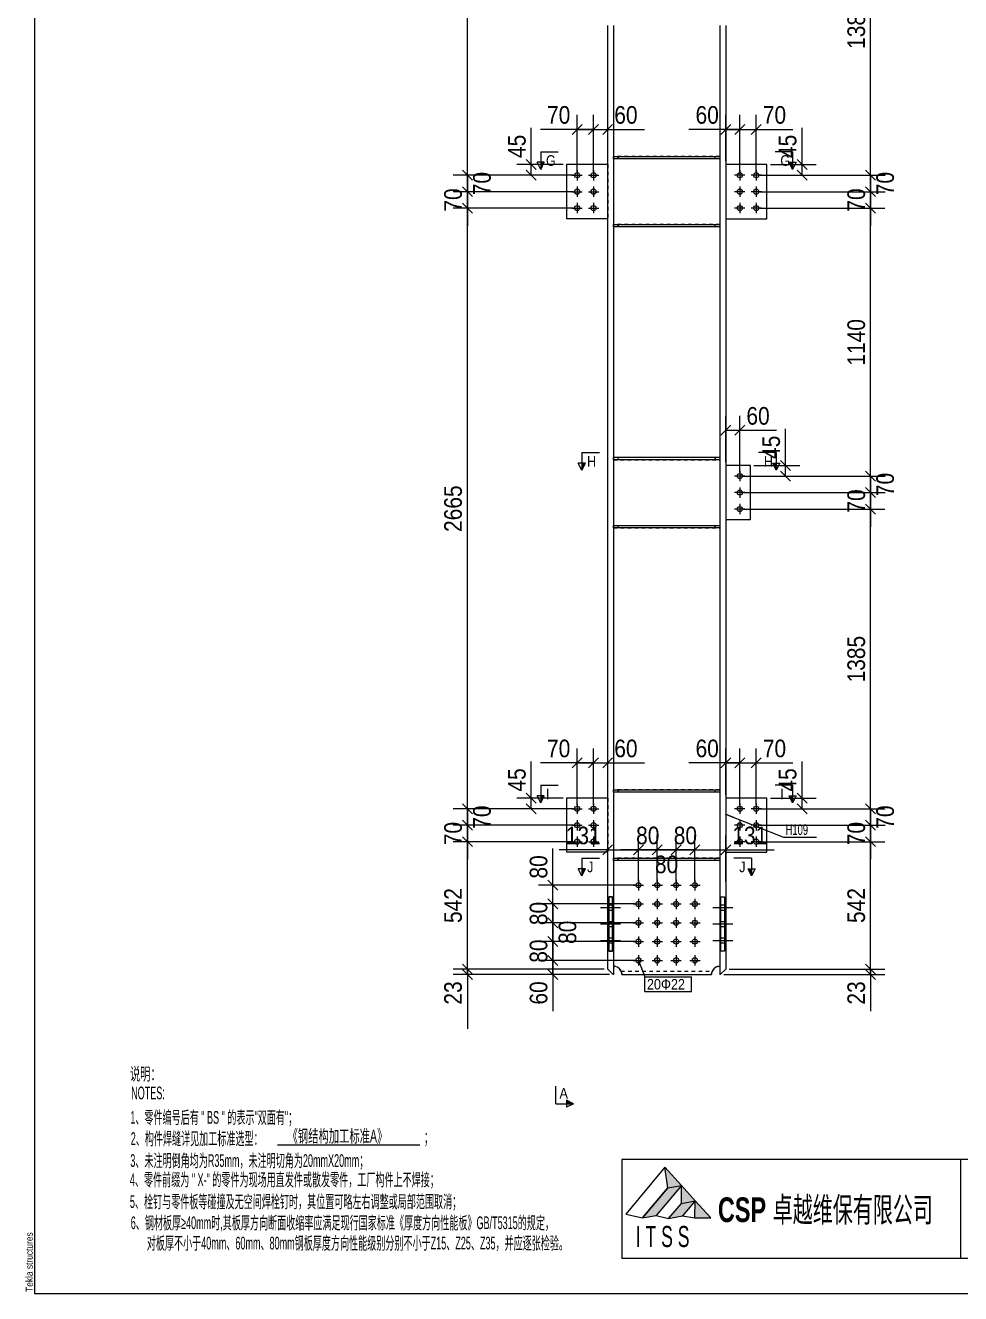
# Model space of a CAD drawing. Header units: inches. Extents: x 0 to 632, y -2591 to 0.
# Drawn here: x -0.1 to 265.1, y -1271 to -911.4 of the extents above; entities that cross this region are included whole.
import ezdxf

# ---------------------------------------------------------------- set-up
doc = ezdxf.new("R2010")
doc.units = ezdxf.units.IN
doc.header["$MEASUREMENT"] = 0
doc.linetypes.add('XKITLINE00', pattern=[0])
doc.linetypes.add('XKITLINE01', pattern=[4, 1, -1, 1, -1])
for name, color, linetype, lineweight in [('Bolt', 7, 'Continuous', 0), ('BoltMark', 3, 'Continuous', 0), ('DrawingSheet', 5, 'Continuous', 0), ('OtherObjectType', 1, 'Continuous', 0), ('Part', 2, 'Continuous', 0), ('PartMark', 3, 'Continuous', 0), ('Section', 6, 'Continuous', 0), ('Z-DIMENSIONS', 1, 'Continuous', 0)]:
    doc.layers.add(name, color=color, linetype=linetype, lineweight=lineweight)
doc.styles.add('Arial', font='arial.ttf')
doc.styles.add('Arial Black', font='ariblk.ttf')
doc.styles.add('Arial Black Bold', font='ARIAL.TTF')
doc.styles.add('Arial Narrow', font='ARIAL.TTF')
doc.styles.add('romsim', font='ARIAL.TTF')
doc.styles.add('宋体', font='ARIAL.TTF')

# ---------------------------------------------------------------- blocks, each defined once
blk = doc.blocks.new('A详图~262 (GZ2-1)')
at = {"layer": 'OtherObjectType'}
for color, points in [(3, [(183.8, 41), (188.5, 35.7), (184.6, 35.1)]), (2, [(181.3, 27.2), (177.4, 26.5), (184.6, 35), (188.5, 35.7)]), (3, [(188.5, 35.7), (192.4, 31.3), (188.5, 30.7)]), (2, [(188.8, 27.1), (184.8, 26.3), (188.5, 30.6), (192.4, 31.3)]), (3, [(192.4, 31.3), (196.8, 26.5), (192.3, 26.5)])]:
    blk.add_hatch(color=color, dxfattribs=at).paths.add_polyline_path(points, flags=17)
at = {"layer": 'Section'}
for points in [[(149.55, 325.81), (148.55, 323.81), (148.55, 325.81)], [(220.01, 325.81), (220.01, 323.81), (219.01, 325.81)], [(161.21, 240.48), (160.21, 238.48), (160.21, 240.48)], [(215.35, 240.48), (215.35, 238.48), (214.35, 240.48)], [(149.55, 146.16), (148.55, 144.16), (148.55, 146.16)], [(220.01, 146.16), (220.01, 144.16), (219.01, 146.16)], [(161.21, 125.5), (160.21, 123.5), (160.21, 125.5)], [(208.35, 125.5), (208.35, 123.5), (207.35, 125.5)], [(155.88, 59.83), (157.88, 58.83), (155.88, 58.83)]]:
    blk.add_hatch(color=6, dxfattribs=at).paths.add_polyline_path(points, flags=17)
at = {"layer": 'Bolt', "color": 2, "linetype": 'XKITLINE00', "lineweight": 0}
for p, q in [((157.41, 322.15), (160.35, 322.15)), ((158.88, 323.61), (158.88, 320.68)), ((162.08, 322.15), (165.01, 322.15)), ((163.55, 323.61), (163.55, 320.68)), ((206.48, 322.15), (203.55, 322.15)), ((205.01, 323.61), (205.01, 320.68)), ((211.15, 322.15), (208.21, 322.15)), ((209.68, 323.61), (209.68, 320.68)), ((157.41, 317.48), (160.35, 317.48)), ((158.88, 318.95), (158.88, 316.01)), ((162.08, 317.48), (165.01, 317.48)), ((163.55, 318.95), (163.55, 316.01)), ((206.48, 317.48), (203.55, 317.48)), ((205.01, 318.95), (205.01, 316.01)), ((211.15, 317.48), (208.21, 317.48)), ((209.68, 318.95), (209.68, 316.01)), ((158.88, 314.28), (158.88, 311.35)), ((163.55, 314.28), (163.55, 311.35)), ((205.01, 314.28), (205.01, 311.35)), ((209.68, 314.28), (209.68, 311.35)), ((157.41, 312.81), (160.35, 312.81)), ((162.08, 312.81), (165.01, 312.81)), ((206.48, 312.81), (203.55, 312.81)), ((211.15, 312.81), (208.21, 312.81)), ((205.01, 238.28), (205.01, 235.35)), ((206.48, 236.81), (203.55, 236.81)), ((206.48, 232.15), (203.55, 232.15)), ((205.01, 233.61), (205.01, 230.68)), ((206.48, 227.48), (203.55, 227.48)), ((205.01, 228.95), (205.01, 226.01)), ((158.88, 143.96), (158.88, 141.03)), ((163.55, 143.96), (163.55, 141.03)), ((205.01, 143.96), (205.01, 141.03)), ((209.68, 143.96), (209.68, 141.03)), ((157.41, 142.5), (160.35, 142.5)), ((162.08, 142.5), (165.01, 142.5)), ((206.48, 142.5), (203.55, 142.5)), ((211.15, 142.5), (208.21, 142.5)), ((157.41, 137.83), (160.35, 137.83)), ((158.88, 139.3), (158.88, 136.36)), ((162.08, 137.83), (165.01, 137.83)), ((163.55, 139.3), (163.55, 136.36)), ((206.48, 137.83), (203.55, 137.83)), ((205.01, 139.3), (205.01, 136.36)), ((211.15, 137.83), (208.21, 137.83)), ((209.68, 139.3), (209.68, 136.36)), ((157.41, 133.16), (160.35, 133.16)), ((158.88, 134.63), (158.88, 131.7)), ((162.08, 133.16), (165.01, 133.16)), ((163.55, 134.63), (163.55, 131.7)), ((206.48, 133.16), (203.55, 133.16)), ((205.01, 134.63), (205.01, 131.7)), ((211.15, 133.16), (208.21, 133.16)), ((209.68, 134.63), (209.68, 131.7)), ((176.28, 122.3), (176.28, 119.36)), ((181.61, 122.3), (181.61, 119.36)), ((186.95, 122.3), (186.95, 119.36)), ((192.28, 122.3), (192.28, 119.36)), ((174.81, 120.83), (177.75, 120.83)), ((180.15, 120.83), (183.08, 120.83)), ((185.48, 120.83), (188.41, 120.83)), ((190.81, 120.83), (193.75, 120.83)), ((167.85, 115.23), (168.91, 115.23)), ((167.85, 115.23), (168.91, 115.23)), ((174.81, 115.5), (177.75, 115.5)), ((176.28, 116.96), (176.28, 114.03)), ((180.15, 115.5), (183.08, 115.5)), ((181.61, 116.96), (181.61, 114.03)), ((185.48, 115.5), (188.41, 115.5)), ((186.95, 116.96), (186.95, 114.03)), ((190.81, 115.5), (193.75, 115.5)), ((192.28, 116.96), (192.28, 114.03)), ((199.65, 115.23), (200.71, 115.23)), ((199.65, 115.23), (200.71, 115.23)), ((165.55, 114.5), (171.21, 114.5)), ((165.55, 114.5), (171.21, 114.5)), ((167.85, 113.76), (168.91, 113.76)), ((167.85, 113.76), (168.91, 113.76)), ((176.28, 111.63), (176.28, 108.7)), ((181.61, 111.63), (181.61, 108.7)), ((186.95, 111.63), (186.95, 108.7)), ((192.28, 111.63), (192.28, 108.7)), ((197.35, 114.5), (203.01, 114.5)), ((197.35, 114.5), (203.01, 114.5)), ((199.65, 113.76), (200.71, 113.76)), ((199.65, 113.76), (200.71, 113.76)), ((165.55, 109.83), (171.21, 109.83)), ((165.55, 109.83), (171.21, 109.83)), ((167.85, 110.56), (168.91, 110.56)), ((167.85, 110.56), (168.91, 110.56)), ((167.85, 109.1), (168.91, 109.1)), ((167.85, 109.1), (168.91, 109.1)), ((174.81, 110.16), (177.75, 110.16)), ((180.15, 110.16), (183.08, 110.16)), ((185.48, 110.16), (188.41, 110.16)), ((190.81, 110.16), (193.75, 110.16)), ((197.35, 109.83), (203.01, 109.83)), ((197.35, 109.83), (203.01, 109.83)), ((199.65, 110.56), (200.71, 110.56)), ((199.65, 110.56), (200.71, 110.56)), ((199.65, 109.1), (200.71, 109.1)), ((199.65, 109.1), (200.71, 109.1)), ((165.55, 105.16), (171.21, 105.16)), ((165.55, 105.16), (171.21, 105.16)), ((167.85, 105.9), (168.91, 105.9)), ((167.85, 105.9), (168.91, 105.9)), ((167.85, 104.43), (168.91, 104.43)), ((167.85, 104.43), (168.91, 104.43)), ((174.81, 104.83), (177.75, 104.83)), ((176.28, 106.3), (176.28, 103.36)), ((180.15, 104.83), (183.08, 104.83)), ((181.61, 106.3), (181.61, 103.36)), ((185.48, 104.83), (188.41, 104.83)), ((186.95, 106.3), (186.95, 103.36)), ((190.81, 104.83), (193.75, 104.83)), ((192.28, 106.3), (192.28, 103.36)), ((197.35, 105.16), (203.01, 105.16)), ((197.35, 105.16), (203.01, 105.16)), ((199.65, 105.9), (200.71, 105.9)), ((199.65, 105.9), (200.71, 105.9)), ((199.65, 104.43), (200.71, 104.43)), ((199.65, 104.43), (200.71, 104.43)), ((176.28, 100.96), (176.28, 98.03)), ((181.61, 100.96), (181.61, 98.03)), ((186.95, 100.96), (186.95, 98.03)), ((192.28, 100.96), (192.28, 98.03)), ((174.81, 99.5), (177.75, 99.5)), ((180.15, 99.5), (183.08, 99.5)), ((185.48, 99.5), (188.41, 99.5)), ((190.81, 99.5), (193.75, 99.5))]:
    blk.add_line(p, q, dxfattribs=at)
for centre in [(158.88, 322.15), (163.55, 322.15), (205.01, 322.15), (209.68, 322.15), (158.88, 317.48), (163.55, 317.48), (205.01, 317.48), (209.68, 317.48), (158.88, 312.81), (163.55, 312.81), (205.01, 312.81), (209.68, 312.81), (205.01, 236.81), (205.01, 232.15), (205.01, 227.48), (158.88, 142.5), (163.55, 142.5), (205.01, 142.5), (209.68, 142.5), (158.88, 137.83), (163.55, 137.83), (205.01, 137.83), (209.68, 137.83), (158.88, 133.16), (163.55, 133.16), (205.01, 133.16), (209.68, 133.16), (176.28, 120.83), (181.61, 120.83), (186.95, 120.83), (192.28, 120.83), (176.28, 115.5), (181.61, 115.5), (186.95, 115.5), (192.28, 115.5), (176.28, 110.16), (181.61, 110.16), (186.95, 110.16), (192.28, 110.16), (176.28, 104.83), (181.61, 104.83), (186.95, 104.83), (192.28, 104.83), (176.28, 99.5), (181.61, 99.5), (186.95, 99.5), (192.28, 99.5)]:
    blk.add_circle(centre, 0.733, dxfattribs=at)
at = {"layer": 'BoltMark', "color": 1, "linetype": 'XKITLINE00', "lineweight": 0}
for p, q in [((176.28, 99.5), (178.09, 94.83)), ((177.19, 97.17), (176.28, 99.5)), ((178.09, 94.83), (191.29, 94.83)), ((178.09, 90.63), (178.09, 94.83)), ((191.29, 90.63), (191.29, 94.83)), ((178.09, 90.63), (191.29, 90.63))]:
    blk.add_line(p, q, dxfattribs=at)
at = {"layer": 'DrawingSheet', "color": 5, "linetype": 'XKITLINE00', "lineweight": 0}
for p, q in [((5, 836), (5, 5)), ((5, 5), (589, 5))]:
    blk.add_line(p, q, dxfattribs=at)
at = {"layer": 'OtherObjectType', "color": 3, "linetype": 'XKITLINE00', "lineweight": 0}
for p, q in [((73.92, 47.16), (114.24, 47.16)), ((579, 43), (171.6, 43)), ((171.6, 43), (171.6, 15)), ((267.6, 43), (267.6, 15)), ((579, 15), (171.6, 15))]:
    blk.add_line(p, q, dxfattribs=at)
at = {"layer": 'OtherObjectType', "color": 2, "linetype": 'XKITLINE00', "lineweight": 0}
for p, q in [((183.8, 40.9), (172.7, 27.5)), ((184.6, 35), (183.8, 40.9)), ((183.8, 40.9), (188.5, 35.7)), ((177.4, 26.5), (184.6, 35)), ((184.6, 35), (177.4, 26.5)), ((188.5, 35.7), (181.3, 27.2)), ((184.6, 35), (188.5, 35.7)), ((188.5, 30.6), (188.5, 35.7)), ((188.5, 35.7), (192.4, 31.3)), ((184.8, 26.3), (188.5, 30.6)), ((188.5, 30.6), (192.4, 31.3)), ((192.4, 31.3), (188.8, 27.1)), ((192.3, 26.5), (192.4, 31.3)), ((196.8, 26.5), (192.4, 31.3)), ((172.7, 27.5), (177.4, 26.5)), ((177.4, 26.5), (181.3, 27.2)), ((181.3, 27.2), (184.8, 26.3)), ((184.8, 26.3), (188.8, 27.1)), ((188.8, 27.1), (192.3, 26.5)), ((192.3, 26.5), (196.8, 26.5))]:
    blk.add_line(p, q, dxfattribs=at)
at = {"layer": 'Part', "color": 2, "linetype": 'XKITLINE00', "lineweight": 0}
for p, q in [((167.55, 185.04), (167.55, 364.59)), ((169.21, 364.59), (169.21, 185.04)), ((199.35, 364.59), (199.35, 185.04)), ((201.01, 364.59), (201.01, 185.04)), ((169.21, 327.48), (199.35, 327.48)), ((169.21, 327.48), (169.21, 326.81)), ((199.35, 327.48), (199.35, 326.81)), ((167.55, 325.15), (155.88, 325.15)), ((155.88, 325.15), (155.88, 309.81)), ((199.35, 326.81), (169.21, 326.81)), ((212.68, 325.15), (201.01, 325.15)), ((212.68, 309.81), (212.68, 325.15)), ((167.55, 309.81), (155.88, 309.81)), ((201.01, 309.81), (212.68, 309.81)), ((169.21, 308.15), (199.35, 308.15)), ((169.21, 308.15), (169.21, 307.48)), ((199.35, 307.48), (169.21, 307.48)), ((199.35, 308.15), (199.35, 307.48)), ((169.21, 241.48), (169.21, 242.15)), ((169.21, 242.15), (199.35, 242.15)), ((199.35, 241.48), (169.21, 241.48)), ((199.35, 242.15), (199.35, 241.48)), ((208.01, 239.81), (201.01, 239.81)), ((208.01, 224.48), (208.01, 239.81)), ((201.01, 224.48), (208.01, 224.48)), ((169.21, 222.15), (169.21, 222.81)), ((169.21, 222.81), (199.35, 222.81)), ((199.35, 222.15), (169.21, 222.15)), ((199.35, 222.81), (199.35, 222.15)), ((167.55, 97.03), (167.55, 184.94)), ((169.21, 184.94), (169.21, 95.5)), ((199.35, 184.94), (199.35, 95.5)), ((201.01, 184.94), (201.01, 97.03)), ((169.21, 147.83), (199.35, 147.83)), ((169.21, 147.83), (169.21, 147.16)), ((199.35, 147.83), (199.35, 147.16)), ((167.55, 145.5), (155.88, 145.5)), ((155.88, 145.5), (155.88, 130.16)), ((199.35, 147.16), (169.21, 147.16)), ((212.68, 145.5), (201.01, 145.5)), ((212.68, 130.16), (212.68, 145.5)), ((167.55, 130.16), (155.88, 130.16)), ((201.01, 130.16), (212.68, 130.16)), ((169.21, 128.5), (199.35, 128.5)), ((169.21, 128.5), (169.21, 127.83)), ((199.35, 127.83), (169.21, 127.83)), ((199.35, 128.5), (199.35, 127.83)), ((168.91, 117.5), (167.85, 117.5)), ((167.85, 117.5), (167.85, 102.16)), ((168.91, 102.16), (168.91, 117.5)), ((199.65, 102.16), (199.65, 117.5)), ((199.65, 117.5), (200.71, 117.5)), ((200.71, 117.5), (200.71, 102.16)), ((167.85, 102.16), (168.91, 102.16)), ((200.71, 102.16), (199.65, 102.16)), ((169.23, 97.83), (169.23, 95.5)), ((169.23, 97.83), (169.6, 97.8)), ((198.96, 97.8), (199.33, 97.83)), ((199.33, 97.83), (199.33, 95.5)), ((169.08, 95.5), (167.55, 97.03)), ((169.21, 95.5), (169.08, 95.5)), ((169.23, 95.5), (169.21, 95.5)), ((171.54, 95.86), (171.57, 95.5)), ((171.57, 95.5), (196.99, 95.5)), ((196.99, 95.5), (197.02, 95.86)), ((199.35, 95.5), (199.33, 95.5)), ((199.48, 95.5), (199.35, 95.5)), ((201.01, 97.03), (199.48, 95.5))]:
    blk.add_line(p, q, dxfattribs=at)
at = {"layer": 'Part', "color": 6, "linetype": 'XKITLINE01', "lineweight": 0}
for p, q in [((199.35, 327.48), (169.21, 327.48)), ((169.21, 326.81), (169.21, 327.48)), ((170.55, 326.81), (170.55, 327.48)), ((170.55, 327.48), (170.55, 326.81)), ((198.01, 326.81), (198.01, 327.48)), ((198.01, 326.81), (198.01, 327.48)), ((199.35, 327.48), (199.35, 326.81)), ((167.55, 325.15), (167.55, 309.81)), ((199.35, 326.81), (169.21, 326.81)), ((201.01, 325.15), (201.01, 309.81)), ((199.35, 308.15), (169.21, 308.15)), ((169.21, 307.48), (169.21, 308.15)), ((199.35, 307.48), (169.21, 307.48)), ((170.55, 307.48), (170.55, 308.15)), ((170.55, 308.15), (170.55, 307.48)), ((198.01, 307.48), (198.01, 308.15)), ((198.01, 307.48), (198.01, 308.15)), ((199.35, 308.15), (199.35, 307.48)), ((169.21, 241.48), (169.21, 242.15)), ((169.21, 242.15), (199.35, 242.15)), ((169.21, 241.48), (199.35, 241.48)), ((170.55, 241.48), (170.55, 242.15)), ((170.55, 241.48), (170.55, 242.15)), ((198.01, 241.48), (198.01, 242.15)), ((198.01, 242.15), (198.01, 241.48)), ((199.35, 242.15), (199.35, 241.48)), ((201.01, 239.81), (201.01, 224.48)), ((169.21, 222.15), (169.21, 222.81)), ((169.21, 222.81), (199.35, 222.81)), ((169.21, 222.15), (199.35, 222.15)), ((170.55, 222.15), (170.55, 222.81)), ((170.55, 222.15), (170.55, 222.81)), ((198.01, 222.15), (198.01, 222.81)), ((198.01, 222.81), (198.01, 222.15)), ((199.35, 222.81), (199.35, 222.15)), ((199.35, 147.83), (169.21, 147.83)), ((169.21, 147.16), (169.21, 147.83)), ((170.55, 147.16), (170.55, 147.83)), ((170.55, 147.83), (170.55, 147.16)), ((198.01, 147.16), (198.01, 147.83)), ((198.01, 147.16), (198.01, 147.83)), ((199.35, 147.83), (199.35, 147.16)), ((167.55, 145.5), (167.55, 130.16)), ((199.35, 147.16), (169.21, 147.16)), ((201.01, 145.5), (201.01, 130.16)), ((199.35, 128.5), (169.21, 128.5)), ((169.21, 127.83), (169.21, 128.5)), ((199.35, 127.83), (169.21, 127.83)), ((170.55, 127.83), (170.55, 128.5)), ((170.55, 128.5), (170.55, 127.83)), ((198.01, 127.83), (198.01, 128.5)), ((198.01, 127.83), (198.01, 128.5)), ((199.35, 128.5), (199.35, 127.83)), ((167.85, 117.5), (168.91, 117.5)), ((167.85, 102.16), (167.85, 117.5)), ((168.91, 117.5), (168.91, 102.16)), ((199.65, 117.5), (200.71, 117.5)), ((199.65, 102.16), (199.65, 117.5)), ((200.71, 117.5), (200.71, 102.16)), ((168.91, 102.16), (167.85, 102.16)), ((200.71, 102.16), (199.65, 102.16)), ((169.6, 97.8), (169.23, 97.83)), ((199.33, 97.83), (198.96, 97.8)), ((169.21, 95.5), (169.23, 95.5)), ((171.36, 96.43), (171.31, 96.56)), ((171.36, 96.43), (197.2, 96.43)), ((171.45, 96.22), (171.36, 96.43)), ((171.54, 95.86), (171.45, 96.22)), ((171.57, 95.5), (171.54, 95.86)), ((197.02, 95.86), (196.99, 95.5)), ((197.11, 96.22), (197.02, 95.86)), ((197.2, 96.43), (197.11, 96.22)), ((197.25, 96.56), (197.2, 96.43)), ((199.33, 95.5), (199.35, 95.5))]:
    blk.add_line(p, q, dxfattribs=at)
at = {"layer": 'Part', "color": 2, "linetype": 'XKITLINE00', "lineweight": 0}
for centre, start, end in [((169.23, 95.5), 9, 81), ((199.33, 95.5), 99, 171)]:
    blk.add_arc(centre, 2.33, start, end, dxfattribs=at)
at = {"layer": 'Part', "color": 6, "linetype": 'XKITLINE01', "lineweight": 0}
for centre, start, end in [((169.23, 95.5), 27, 81), ((199.33, 95.5), 99, 153)]:
    blk.add_arc(centre, 2.33, start, end, dxfattribs=at)
at = {"layer": 'PartMark', "color": 4, "linetype": 'XKITLINE00', "lineweight": 0}
for p, q in [((200.98, 140.97), (217.4, 134.47)), ((203.3, 140.05), (200.98, 140.97)), ((217.4, 134.47), (226.78, 134.47))]:
    blk.add_line(p, q, dxfattribs=at)
at = {"layer": 'Section', "color": 6, "linetype": 'XKITLINE00', "lineweight": 0}
for p, q in [((148.55, 328.81), (153.55, 328.81)), ((148.55, 328.81), (148.55, 323.81)), ((220.01, 328.81), (215.01, 328.81)), ((220.01, 328.81), (220.01, 323.81)), ((148.55, 323.81), (147.55, 325.81)), ((149.55, 325.81), (147.55, 325.81)), ((148.55, 323.81), (149.55, 325.81)), ((219.01, 325.81), (221.01, 325.81)), ((220.01, 323.81), (219.01, 325.81)), ((221.01, 325.81), (220.01, 323.81)), ((160.21, 243.48), (165.21, 243.48)), ((160.21, 243.48), (160.21, 238.48)), ((215.35, 243.48), (210.35, 243.48)), ((215.35, 243.48), (215.35, 238.48)), ((160.21, 238.48), (159.21, 240.48)), ((161.21, 240.48), (159.21, 240.48)), ((160.21, 238.48), (161.21, 240.48)), ((214.35, 240.48), (216.35, 240.48)), ((215.35, 238.48), (214.35, 240.48)), ((216.35, 240.48), (215.35, 238.48)), ((148.55, 149.16), (153.55, 149.16)), ((148.55, 149.16), (148.55, 144.16)), ((220.01, 149.16), (215.01, 149.16)), ((220.01, 149.16), (220.01, 144.16)), ((148.55, 144.16), (147.55, 146.16)), ((149.55, 146.16), (147.55, 146.16)), ((148.55, 144.16), (149.55, 146.16)), ((219.01, 146.16), (221.01, 146.16)), ((220.01, 144.16), (219.01, 146.16)), ((221.01, 146.16), (220.01, 144.16)), ((160.21, 128.5), (165.21, 128.5)), ((160.21, 128.5), (160.21, 123.5)), ((208.35, 128.5), (203.35, 128.5)), ((208.35, 128.5), (208.35, 123.5)), ((160.21, 123.5), (159.21, 125.5)), ((161.21, 125.5), (159.21, 125.5)), ((160.21, 123.5), (161.21, 125.5)), ((207.35, 125.5), (209.35, 125.5)), ((208.35, 123.5), (207.35, 125.5)), ((209.35, 125.5), (208.35, 123.5)), ((152.88, 58.83), (152.88, 63.83)), ((152.88, 58.83), (157.88, 58.83)), ((157.88, 58.83), (155.88, 59.83)), ((155.88, 59.83), (155.88, 57.83)), ((157.88, 58.83), (155.88, 57.83))]:
    blk.add_line(p, q, dxfattribs=at)
at = {"layer": 'Z-DIMENSIONS', "color": 4, "linetype": 'XKITLINE00', "lineweight": 0}
for p, q in [((127.78, 322.15), (127.78, 492.47)), ((242.13, 322.15), (242.13, 407.13)), ((158.88, 323.15), (158.88, 339.25)), ((163.55, 323.15), (163.55, 339.25)), ((163.55, 323.15), (163.55, 339.25)), ((167.55, 326.15), (167.55, 339.25)), ((201.01, 326.15), (201.01, 339.25)), ((205.01, 323.15), (205.01, 339.25)), ((205.01, 323.15), (205.01, 339.25)), ((209.68, 323.15), (209.68, 339.25)), ((145.88, 325.15), (145.88, 335.56)), ((145.88, 325.15), (145.88, 335.56)), ((158.88, 335.15), (148.46, 335.15)), ((158.88, 335.15), (148.46, 335.15)), ((160.29, 336.56), (157.47, 333.73)), ((163.55, 335.15), (158.55, 335.15)), ((158.88, 335.15), (163.55, 335.15)), ((164.96, 336.56), (162.13, 333.73)), ((164.96, 336.56), (162.13, 333.73)), ((163.55, 335.15), (168.55, 335.15)), ((163.55, 335.15), (167.55, 335.15)), ((168.96, 336.56), (166.13, 333.73)), ((167.55, 335.15), (177.96, 335.15)), ((167.55, 335.15), (177.96, 335.15)), ((201.01, 335.15), (190.6, 335.15)), ((201.01, 335.15), (190.6, 335.15)), ((202.43, 336.56), (199.6, 333.73)), ((205.01, 335.15), (200.01, 335.15)), ((201.01, 335.15), (205.01, 335.15)), ((206.43, 336.56), (203.6, 333.73)), ((206.43, 336.56), (203.6, 333.73)), ((205.01, 335.15), (210.01, 335.15)), ((205.01, 335.15), (209.68, 335.15)), ((211.09, 336.56), (208.27, 333.73)), ((209.68, 335.15), (220.09, 335.15)), ((209.68, 335.15), (220.09, 335.15)), ((222.68, 325.15), (222.68, 335.56)), ((222.68, 325.15), (222.68, 335.56)), ((127.78, 322.15), (127.78, 327.15)), ((154.88, 325.15), (141.78, 325.15)), ((144.47, 326.56), (147.29, 323.73)), ((145.88, 322.15), (145.88, 325.15)), ((213.68, 325.15), (226.68, 325.15)), ((221.27, 326.56), (224.09, 323.73)), ((222.68, 322.15), (222.68, 325.15)), ((242.13, 322.15), (242.13, 327.15)), ((157.88, 322.15), (123.68, 322.15)), ((157.88, 322.15), (123.78, 322.15)), ((126.37, 323.56), (129.2, 320.73)), ((126.37, 323.56), (129.2, 320.73)), ((127.78, 317.48), (127.78, 322.48)), ((127.78, 322.15), (127.78, 317.15)), ((127.78, 317.48), (127.78, 322.15)), ((157.88, 322.15), (141.78, 322.15)), ((144.47, 323.56), (147.29, 320.73)), ((210.68, 322.15), (246.23, 322.15)), ((210.68, 322.15), (246.13, 322.15)), ((210.68, 322.15), (226.68, 322.15)), ((221.27, 323.56), (224.09, 320.73)), ((240.71, 323.56), (243.54, 320.73)), ((240.71, 323.56), (243.54, 320.73)), ((242.13, 317.48), (242.13, 322.48)), ((242.13, 317.48), (242.13, 322.15)), ((242.13, 322.15), (242.13, 317.15)), ((157.88, 317.48), (123.68, 317.48)), ((157.88, 317.48), (123.78, 317.48)), ((126.37, 318.9), (129.2, 316.07)), ((126.37, 318.9), (129.2, 316.07)), ((127.78, 312.81), (127.78, 317.81)), ((127.78, 312.81), (127.78, 317.48)), ((127.78, 317.48), (127.78, 312.48)), ((210.68, 317.48), (246.13, 317.48)), ((210.68, 317.48), (246.23, 317.48)), ((240.71, 318.9), (243.54, 316.07)), ((240.71, 318.9), (243.54, 316.07)), ((242.13, 312.81), (242.13, 317.81)), ((242.13, 312.81), (242.13, 317.48)), ((242.13, 317.48), (242.13, 312.48)), ((126.37, 314.23), (129.2, 311.4)), ((126.37, 314.23), (129.2, 311.4)), ((240.71, 314.23), (243.54, 311.4)), ((240.71, 314.23), (243.54, 311.4)), ((157.88, 312.81), (123.68, 312.81)), ((157.88, 312.81), (123.68, 312.81)), ((127.78, 142.5), (127.78, 312.81)), ((127.78, 312.81), (127.78, 307.81)), ((210.68, 312.81), (246.13, 312.81)), ((210.68, 312.81), (246.13, 312.81)), ((242.13, 236.81), (242.13, 312.81)), ((242.13, 312.81), (242.13, 307.81)), ((201.01, 240.81), (201.01, 253.91)), ((205.01, 237.81), (205.01, 253.91)), ((202.43, 251.23), (199.6, 248.4)), ((201.01, 249.81), (205.01, 249.81)), ((206.43, 251.23), (203.6, 248.4)), ((205.01, 249.81), (215.43, 249.81)), ((205.01, 249.81), (215.43, 249.81)), ((218.01, 239.81), (218.01, 250.23)), ((218.01, 239.81), (218.01, 250.23)), ((216.6, 241.23), (219.43, 238.4)), ((242.13, 236.81), (242.13, 241.81)), ((209.01, 239.81), (222.01, 239.81)), ((216.6, 238.23), (219.43, 235.4)), ((218.01, 236.81), (218.01, 239.81)), ((240.71, 238.23), (243.54, 235.4)), ((240.71, 238.23), (243.54, 235.4)), ((206.01, 236.81), (246.23, 236.81)), ((206.01, 236.81), (246.13, 236.81)), ((206.01, 236.81), (222.01, 236.81)), ((242.13, 232.15), (242.13, 237.15)), ((242.13, 232.15), (242.13, 236.81)), ((242.13, 236.81), (242.13, 231.81)), ((206.01, 232.15), (246.13, 232.15)), ((206.01, 232.15), (246.23, 232.15)), ((240.71, 233.56), (243.54, 230.73)), ((240.71, 233.56), (243.54, 230.73)), ((242.13, 227.48), (242.13, 232.48)), ((242.13, 227.48), (242.13, 232.15)), ((242.13, 232.15), (242.13, 227.15)), ((206.01, 227.48), (246.13, 227.48)), ((206.01, 227.48), (246.13, 227.48)), ((240.71, 228.9), (243.54, 226.07)), ((240.71, 228.9), (243.54, 226.07)), ((242.13, 142.5), (242.13, 227.48)), ((242.13, 227.48), (242.13, 222.48)), ((158.88, 143.5), (158.88, 159.6)), ((163.55, 143.5), (163.55, 159.6)), ((163.55, 143.5), (163.55, 159.6)), ((167.55, 146.5), (167.55, 159.6)), ((201.01, 146.5), (201.01, 159.6)), ((205.01, 143.5), (205.01, 159.6)), ((205.01, 143.5), (205.01, 159.6)), ((209.68, 143.5), (209.68, 159.6)), ((145.88, 145.5), (145.88, 155.91)), ((145.88, 145.5), (145.88, 155.91)), ((158.88, 155.5), (148.46, 155.5)), ((158.88, 155.5), (148.46, 155.5)), ((160.29, 156.91), (157.47, 154.08)), ((163.55, 155.5), (158.55, 155.5)), ((158.88, 155.5), (163.55, 155.5)), ((164.96, 156.91), (162.13, 154.08)), ((164.96, 156.91), (162.13, 154.08)), ((163.55, 155.5), (168.55, 155.5)), ((163.55, 155.5), (167.55, 155.5)), ((168.96, 156.91), (166.13, 154.08)), ((167.55, 155.5), (177.96, 155.5)), ((167.55, 155.5), (177.96, 155.5)), ((201.01, 155.5), (190.6, 155.5)), ((201.01, 155.5), (190.6, 155.5)), ((202.43, 156.91), (199.6, 154.08)), ((205.01, 155.5), (200.01, 155.5)), ((201.01, 155.5), (205.01, 155.5)), ((206.43, 156.91), (203.6, 154.08)), ((206.43, 156.91), (203.6, 154.08)), ((205.01, 155.5), (210.01, 155.5)), ((205.01, 155.5), (209.68, 155.5)), ((211.09, 156.91), (208.27, 154.08)), ((209.68, 155.5), (220.09, 155.5)), ((209.68, 155.5), (220.09, 155.5)), ((222.68, 145.5), (222.68, 155.91)), ((222.68, 145.5), (222.68, 155.91)), ((127.78, 142.5), (127.78, 147.5)), ((242.13, 142.5), (242.13, 147.5)), ((126.37, 143.91), (129.2, 141.08)), ((126.37, 143.91), (129.2, 141.08)), ((154.88, 145.5), (141.78, 145.5)), ((144.47, 146.91), (147.29, 144.08)), ((144.47, 143.91), (147.29, 141.08)), ((145.88, 142.5), (145.88, 145.5)), ((213.68, 145.5), (226.68, 145.5)), ((221.27, 146.91), (224.09, 144.08)), ((221.27, 143.91), (224.09, 141.08)), ((222.68, 142.5), (222.68, 145.5)), ((240.71, 143.91), (243.54, 141.08)), ((240.71, 143.91), (243.54, 141.08)), ((157.88, 142.5), (123.68, 142.5)), ((157.88, 142.5), (123.78, 142.5)), ((127.78, 137.83), (127.78, 142.83)), ((127.78, 137.83), (127.78, 142.5)), ((127.78, 142.5), (127.78, 137.5)), ((157.88, 142.5), (141.78, 142.5)), ((210.68, 142.5), (246.23, 142.5)), ((210.68, 142.5), (246.13, 142.5)), ((210.68, 142.5), (226.68, 142.5)), ((242.13, 137.83), (242.13, 142.83)), ((242.13, 137.83), (242.13, 142.5)), ((242.13, 142.5), (242.13, 137.5)), ((157.88, 137.83), (123.68, 137.83)), ((157.88, 137.83), (123.78, 137.83)), ((126.37, 139.24), (129.2, 136.41)), ((126.37, 139.24), (129.2, 136.41)), ((127.78, 133.16), (127.78, 138.16)), ((127.78, 133.16), (127.78, 137.83)), ((127.78, 137.83), (127.78, 132.83)), ((210.68, 137.83), (246.13, 137.83)), ((210.68, 137.83), (246.23, 137.83)), ((240.71, 139.24), (243.54, 136.41)), ((240.71, 139.24), (243.54, 136.41)), ((242.13, 133.16), (242.13, 138.16)), ((242.13, 133.16), (242.13, 137.83)), ((242.13, 137.83), (242.13, 132.83)), ((157.88, 133.16), (123.68, 133.16)), ((157.88, 133.16), (123.68, 133.16)), ((126.37, 134.58), (129.2, 131.75)), ((126.37, 134.58), (129.2, 131.75)), ((127.78, 97.03), (127.78, 133.16)), ((127.78, 133.16), (127.78, 128.16)), ((167.55, 121.83), (167.55, 134.93)), ((176.28, 121.83), (176.28, 134.93)), ((176.28, 121.83), (176.28, 134.93)), ((181.61, 121.83), (181.61, 134.93)), ((181.61, 121.83), (181.61, 134.83)), ((186.95, 121.83), (186.95, 134.93)), ((186.95, 121.83), (186.95, 134.83)), ((192.28, 121.83), (192.28, 134.93)), ((192.28, 121.83), (192.28, 134.93)), ((201.01, 121.83), (201.01, 134.93)), ((210.68, 133.16), (246.13, 133.16)), ((210.68, 133.16), (246.13, 133.16)), ((240.71, 134.58), (243.54, 131.75)), ((240.71, 134.58), (243.54, 131.75)), ((242.13, 97.03), (242.13, 133.16)), ((242.13, 133.16), (242.13, 128.16)), ((152.03, 120.83), (152.03, 131.24)), ((152.03, 120.83), (152.03, 131.24)), ((167.55, 130.83), (153.8, 130.83)), ((167.55, 130.83), (153.8, 130.83)), ((168.96, 132.24), (166.13, 129.41)), ((167.55, 130.83), (176.28, 130.83)), ((176.28, 130.83), (171.28, 130.83)), ((177.69, 132.24), (174.87, 129.41)), ((177.69, 132.24), (174.87, 129.41)), ((176.28, 130.83), (181.28, 130.83)), ((176.28, 130.83), (181.61, 130.83)), ((181.61, 130.83), (176.61, 130.83)), ((183.03, 132.24), (180.2, 129.41)), ((183.03, 132.24), (180.2, 129.41)), ((181.61, 130.83), (186.61, 130.83)), ((181.61, 130.83), (186.95, 130.83)), ((186.95, 130.83), (181.95, 130.83)), ((188.36, 132.24), (185.53, 129.41)), ((188.36, 132.24), (185.53, 129.41)), ((186.95, 130.83), (191.95, 130.83)), ((186.95, 130.83), (192.28, 130.83)), ((192.28, 130.83), (187.28, 130.83)), ((193.69, 132.24), (190.87, 129.41)), ((193.69, 132.24), (190.87, 129.41)), ((192.28, 130.83), (197.28, 130.83)), ((192.28, 130.83), (201.01, 130.83)), ((202.43, 132.24), (199.6, 129.41)), ((201.01, 130.83), (214.76, 130.83)), ((201.01, 130.83), (214.76, 130.83)), ((175.28, 120.83), (147.93, 120.83)), ((150.62, 122.24), (153.45, 119.41)), ((152.03, 115.5), (152.03, 120.83)), ((152.03, 115.5), (152.03, 120.5)), ((175.28, 115.5), (147.93, 115.5)), ((175.28, 115.5), (147.93, 115.5)), ((150.62, 116.91), (153.45, 114.08)), ((150.62, 116.91), (153.45, 114.08)), ((152.03, 110.16), (152.03, 115.5)), ((152.03, 115.5), (152.03, 110.5)), ((152.03, 110.16), (152.03, 115.16)), ((150.62, 111.58), (153.45, 108.75)), ((150.62, 111.58), (153.45, 108.75)), ((175.28, 110.16), (147.93, 110.16)), ((175.28, 110.16), (148.03, 110.16)), ((152.03, 104.83), (152.03, 110.16)), ((152.03, 110.16), (152.03, 105.16)), ((152.03, 104.83), (152.03, 109.83)), ((175.28, 104.83), (147.93, 104.83)), ((175.28, 104.83), (148.03, 104.83)), ((150.62, 106.24), (153.45, 103.41)), ((150.62, 106.24), (153.45, 103.41)), ((152.03, 99.5), (152.03, 104.83)), ((152.03, 104.83), (152.03, 99.83)), ((152.03, 99.5), (152.03, 104.5)), ((127.78, 97.03), (127.78, 102.03)), ((150.62, 100.91), (153.45, 98.08)), ((150.62, 100.91), (153.45, 98.08)), ((242.13, 97.03), (242.13, 102.03)), ((126.37, 98.44), (129.2, 95.61)), ((126.37, 98.44), (129.2, 95.61)), ((175.28, 99.5), (147.93, 99.5)), ((175.28, 99.5), (147.93, 99.5)), ((152.03, 95.5), (152.03, 99.5)), ((152.03, 99.5), (152.03, 94.5)), ((240.71, 98.44), (243.54, 95.61)), ((240.71, 98.44), (243.54, 95.61)), ((166.55, 97.03), (123.68, 97.03)), ((166.55, 97.03), (123.68, 97.03)), ((168.08, 95.5), (123.68, 95.5)), ((126.37, 96.91), (129.2, 94.08)), ((127.78, 95.5), (127.78, 97.03)), ((127.78, 97.03), (127.78, 92.03)), ((127.78, 95.5), (127.78, 85.08)), ((127.78, 95.5), (127.78, 80.08)), ((168.08, 95.5), (147.93, 95.5)), ((150.62, 96.91), (153.45, 94.08)), ((152.03, 95.5), (152.03, 85.08)), ((152.03, 95.5), (152.03, 85.08)), ((200.48, 95.5), (246.13, 95.5)), ((202.01, 97.03), (246.13, 97.03)), ((202.01, 97.03), (246.13, 97.03)), ((240.71, 96.91), (243.54, 94.08)), ((242.13, 95.5), (242.13, 97.03)), ((242.13, 97.03), (242.13, 92.03)), ((242.13, 95.5), (242.13, 85.08)), ((242.13, 95.5), (242.13, 85.08))]:
    blk.add_line(p, q, dxfattribs=at)
at = {"layer": 'Z-DIMENSIONS', "color": 7}
for p in [(158.88, 335.15), (163.55, 335.15), (163.55, 335.15), (167.55, 335.15), (201.01, 335.15), (205.01, 335.15), (205.01, 335.15), (209.68, 335.15), (145.88, 325.15), (222.68, 325.15), (127.78, 322.15), (127.78, 322.15), (145.88, 322.15), (222.68, 322.15), (242.13, 322.15), (242.13, 322.15), (127.78, 317.48), (127.78, 317.48), (242.13, 317.48), (242.13, 317.48), (127.78, 312.81), (127.78, 312.81), (242.13, 312.81), (242.13, 312.81), (201.01, 249.81), (205.01, 249.81), (218.01, 239.81), (218.01, 236.81), (242.13, 236.81), (242.13, 236.81), (242.13, 232.15), (242.13, 232.15), (242.13, 227.48), (242.13, 227.48), (158.88, 155.5), (163.55, 155.5), (163.55, 155.5), (167.55, 155.5), (201.01, 155.5), (205.01, 155.5), (205.01, 155.5), (209.68, 155.5), (145.88, 145.5), (222.68, 145.5), (127.78, 142.5), (127.78, 142.5), (145.88, 142.5), (222.68, 142.5), (242.13, 142.5), (242.13, 142.5), (127.78, 137.83), (127.78, 137.83), (242.13, 137.83), (242.13, 137.83), (127.78, 133.16), (127.78, 133.16), (242.13, 133.16), (242.13, 133.16), (167.55, 130.83), (176.28, 130.83), (176.28, 130.83), (181.61, 130.83), (181.61, 130.83), (186.95, 130.83), (186.95, 130.83), (192.28, 130.83), (192.28, 130.83), (201.01, 130.83), (152.03, 120.83), (152.03, 115.5), (152.03, 115.5), (152.03, 110.16), (152.03, 110.16), (152.03, 104.83), (152.03, 104.83), (152.03, 99.5), (152.03, 99.5), (127.78, 97.03), (127.78, 97.03), (127.78, 95.5), (152.03, 95.5), (242.13, 97.03), (242.13, 97.03), (242.13, 95.5)]:
    blk.add_point(p, dxfattribs=at)
at = {"layer": 'BoltMark', "color": 4, "style": '宋体', "width": 0.85}
blk.add_text('20Φ22', height=3, dxfattribs=at).set_placement((178.69, 91.23))
at = {"layer": 'DrawingSheet', "color": 5, "style": 'Arial', "width": 0.85}
blk.add_text('Tekla structures', height=2, rotation=90, dxfattribs=at).set_placement((4.5, 5.5))
at = {"layer": 'OtherObjectType', "color": 7, "style": 'Arial'}
for s, width, p in [('说明：', 0.595, (32.04, 65.49)), ('NOTES:', 0.51, (32.4, 60.11)), ('1、零件编号后有 " BS " 的表示"双面有"；', 0.51, (32.16, 53.17)), ('2、构件焊缝详见加工标准选型：', 0.51, (32.28, 47.17)), ('；', 0.51, (115.44, 47.52)), ('3、未注明倒角均为R35mm，未注明切角为20mmX20mm；', 0.51, (32.16, 40.93)), ('4、零件前缀为 " X-" 的零件为现场用直发件或散发零件，工厂构件上不焊接；', 0.51, (32.04, 35.52)), ('5、栓钉与零件板等碰撞及无空间焊栓钉时，其位置可略左右调整或局部范围取消；', 0.51, (32.04, 29.29)), ('6、钢材板厚≥40mm时,其板厚方向断面收缩率应满足现行国家标准《厚度方向性能板》GB/T5315的规定，', 0.51, (32.28, 23.29)), ('对板厚不小于40mm、60mm、80mm钢板厚度方向性能级别分别不小于Z15、Z25、Z35，并应逐张检验。', 0.51, (36.84, 17.53))]:
    blk.add_text(s, height=3.6, dxfattribs=dict(at, width=width)).set_placement(p)
at = {"layer": 'OtherObjectType', "color": 2, "style": 'Arial', "width": 0.595}
blk.add_text('《钢结构加工标准A》', height=3.6, dxfattribs=at).set_placement((76.76, 47.88))
at = {"layer": 'OtherObjectType', "color": 3, "width": 0.595}
for s, height, style, p in [('CSP 卓越维保有限公司', 7, 'Arial Black', (198.8, 25.3)), ('I T S S', 6, 'Arial Black Bold', (175.5, 18.2))]:
    blk.add_text(s, height=height, dxfattribs=dict(at, style=style)).set_placement(p)
at = {"layer": 'PartMark', "color": 4, "style": 'romsim', "width": 0.6375}
blk.add_text('H109', height=3, dxfattribs=at).set_placement((218, 135.07))
at = {"layer": 'Section', "color": 6, "style": '宋体', "width": 0.85}
for s, p in [('G', (150.05, 324.81)), ('G', (216.51, 324.81)), ('H', (161.71, 239.48)), ('H', (211.85, 239.48)), ('I', (150.05, 145.16)), ('I', (216.51, 145.16)), ('J', (161.71, 124.5)), ('J', (204.85, 124.5)), ('A', (153.88, 60.33))]:
    blk.add_text(s, height=3, dxfattribs=at).set_placement(p)
at = {"layer": 'Z-DIMENSIONS', "color": 7, "style": 'Arial Narrow', "width": 0.85}
for s, p in [('1380', (240.53, 357.98)), ('45', (144.28, 327.02)), ('45', (221.08, 327.02)), ('70', (134.38, 316.48)), ('70', (248.73, 316.48)), ('70', (126.18, 311.82)), ('70', (240.53, 311.82)), ('1140', (240.53, 268.15)), ('45', (216.41, 241.69)), ('70', (248.73, 231.15)), ('2665', (126.18, 220.99)), ('70', (240.53, 226.48)), ('1385', (240.53, 178.32)), ('45', (144.28, 147.37)), ('45', (221.08, 147.37)), ('70', (134.38, 136.83)), ('70', (248.73, 136.83)), ('70', (126.18, 132.16)), ('70', (240.53, 132.16)), ('80', (150.43, 122.7)), ('542', (126.18, 110.1)), ('542', (240.53, 110.1)), ('80', (150.43, 109.5)), ('80', (158.63, 104.16)), ('80', (150.43, 98.83)), ('23', (126.18, 86.96)), ('60', (150.43, 86.96)), ('23', (240.53, 86.96))]:
    blk.add_text(s, height=5, rotation=90.0002, dxfattribs=at).set_placement(p)
for s, p in [('70', (150.34, 336.75)), ('60', (169.42, 336.75)), ('60', (192.47, 336.75)), ('70', (211.55, 336.75)), ('60', (206.89, 251.41)), ('70', (150.34, 157.1)), ('60', (169.42, 157.1)), ('60', (192.47, 157.1)), ('70', (211.55, 157.1)), ('131', (155.67, 132.43)), ('80', (175.61, 132.43)), ('80', (186.28, 132.43)), ('131', (202.89, 132.43)), ('80', (180.95, 124.23))]:
    blk.add_text(s, height=5, dxfattribs=at).set_placement(p)

msp = doc.modelspace()

# ---------------------------------------------------------------- block references
msp.add_blockref('A详图~262 (GZ2-1)', (-2.5, -1276))

doc.saveas('drawing.dxf')
